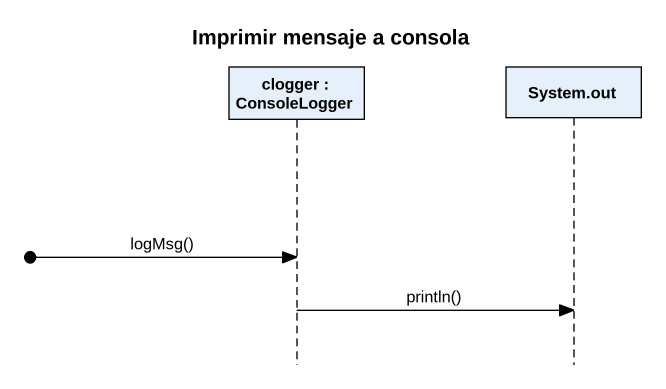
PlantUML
@startuml
title Imprimir mensaje a consola
hide footbox
participant "clogger : ConsoleLogger" as clogger
participant "System.out" as System_out

[o-> clogger : logMsg()
clogger -> System_out : println()
@enduml
